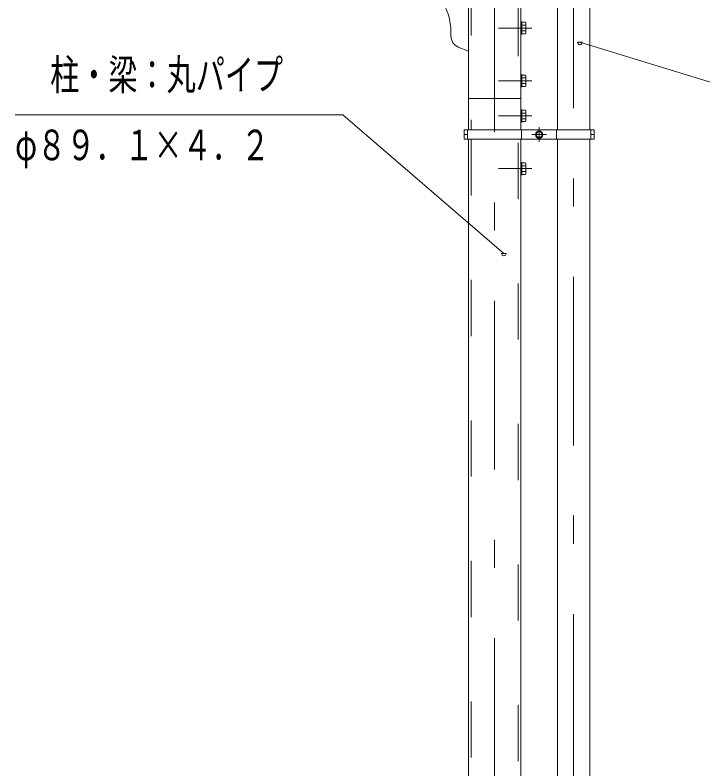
# Model space of a CAD drawing. Units: millimetres, scale not verified. Extents: x -25339 to 25345, y -10500 to 10500.
# Drawn here: x 18086 to 21024, y 3382 to 6600 of the extents above; entities that cross this region are included whole.
import ezdxf
from ezdxf.enums import TextEntityAlignment as Align

# ---------------------------------------------------------------- set-up
doc = ezdxf.new("R2010")
doc.units = ezdxf.units.MM
doc.header["$LTSCALE"] = 60
doc.linetypes.add('USER2', pattern=[10, 4, -6])
doc.linetypes.add('USER3', pattern=[24, 12, -5, 2, -5])
for name, color, linetype, lineweight in [('0-6_2-02BOLD', 7, 'Continuous', 18), ('0-7_2-12HIDDEN', 3, 'USER2', 18), ('0-8_2-22CENTER', 3, 'USER3', 18), ('0-A_2-52DIM', 3, 'Continuous', 18)]:
    doc.layers.add(name, color=color, linetype=linetype, lineweight=lineweight)
doc.styles.add('ＭＳ ゴシック', font='')
doc.styles.get('ＭＳ ゴシック').set_extended_font_data('MS Gothic')

msp = doc.modelspace()

# ---------------------------------------------------------------- linework, layer by layer
at = {"layer": '0-6_2-02BOLD'}
for p, q in [((20402.8, 6839.93), (20402.8, 6109.93)), ((20540.29, 6839.93), (20540.29, 6109.93)), ((20022.67, 6746.38), (20022.67, 6109.93)), ((20245.42, 6649.48), (20245.42, 6109.93)), ((20250.42, 6571.18), (20245.42, 6571.18)), ((20250.42, 6571.18), (20250.42, 6518.68)), ((20265.66, 6569.47), (20250.42, 6569.47)), ((20267.92, 6565.55), (20265.66, 6569.47)), ((20265.66, 6557.2), (20250.42, 6557.2)), ((19947.67, 6527.21), (19947.67, 6510.41)), ((20250.42, 6518.68), (20245.42, 6518.68)), ((20265.66, 6532.66), (20250.42, 6532.66)), ((19978.93, 6464.06), (20022.67, 6446.38)), ((20250.42, 6346.18), (20245.42, 6346.18)), ((20265.66, 6344.47), (20250.42, 6344.47)), ((20267.92, 6340.56), (20265.66, 6344.47)), ((20265.66, 6332.2), (20250.42, 6332.2)), ((20267.92, 6340.56), (20267.92, 6299.3)), ((20265.66, 6307.66), (20250.42, 6307.66)), ((20265.66, 6295.39), (20250.42, 6295.39)), ((20267.92, 6299.3), (20265.66, 6295.39)), ((20022.67, 6244.93), (20245.42, 6244.93)), ((20265.66, 6194.47), (20250.42, 6194.47)), ((20265.66, 6182.2), (20250.42, 6182.2)), ((20267.92, 6190.55), (20265.66, 6194.47)), ((20267.92, 6149.3), (20267.92, 6190.55)), ((20265.66, 6157.66), (20250.42, 6157.66)), ((20250.42, 6143.68), (20245.42, 6143.68)), ((20003.42, 6109.93), (20003.42, 6069.93)), ((20003.42, 6089.93), (20018.67, 6089.93)), ((20018.67, 6109.93), (20018.67, 6069.93)), ((20249.42, 6109.93), (20249.42, 6069.93)), ((20311.61, 6097.15), (20324.11, 6104.36)), ((20324.11, 6104.36), (20336.61, 6097.15)), ((20336.61, 6097.15), (20336.61, 6082.71)), ((20398.79, 6109.93), (20398.79, 6069.93)), ((20544.29, 6109.93), (20544.29, 6069.93)), ((20544.29, 6089.93), (20559.54, 6089.93)), ((20003.42, 6069.93), (20559.54, 6069.93)), ((20022.67, 6069.93), (20022.67, 1614.93)), ((20245.42, 1614.93), (20245.42, 6069.93)), ((20402.8, 6069.93), (20402.8, 1614.93)), ((20540.29, 6069.93), (20540.29, 1614.93)), ((20250.42, 5971.18), (20245.42, 5971.18)), ((20250.42, 5918.68), (20250.42, 5971.18)), ((20265.66, 5969.47), (20250.42, 5969.47)), ((20265.66, 5957.2), (20250.42, 5957.2)), ((20265.66, 5932.66), (20250.42, 5932.66)), ((20267.92, 5924.3), (20265.66, 5920.39)), ((20250.42, 5918.68), (20245.42, 5918.68)), ((20265.66, 5920.39), (20250.42, 5920.39))]:
    msp.add_line(p, q, dxfattribs=at)
for points in [[(20267.92, 6565.55), (20267.92, 6524.3), (20265.66, 6520.39), (20250.42, 6520.39)], [(20250.42, 6346.18), (20250.42, 6293.68), (20245.42, 6293.68)], [(20250.42, 6143.68), (20250.42, 6196.18), (20245.42, 6196.18)], [(20267.92, 6149.3), (20265.66, 6145.39), (20250.42, 6145.39)], [(20003.42, 6109.93), (20559.54, 6109.93), (20559.54, 6069.93)], [(20311.61, 6097.15), (20311.61, 6082.71), (20324.11, 6075.5), (20336.61, 6082.71)], [(20267.92, 5924.3), (20267.92, 5965.56), (20265.66, 5969.47)]]:
    msp.add_lwpolyline(points, dxfattribs=at)
for radius in [15.62, 12.25]:
    msp.add_circle((20324.11, 6089.93), radius, dxfattribs=at)
for centre, radius, start, end in [((19697.67, 6527.21), 250, 0, 67.98738), ((20258.46, 6563.33), 9.46, 319.57169, 0), ((20233.47, 6544.93), 34.45, 339.1357, 20.8643), ((19997.67, 6510.41), 50, 180, 247.98738), ((20258.46, 6526.52), 9.46, 0, 40.43115), ((20258.46, 6338.34), 9.46, 319.57169, 0), ((20233.47, 6319.93), 34.45, 339.1357, 20.8643), ((20258.46, 6301.53), 9.46, 0, 40.43115), ((20258.46, 6188.33), 9.46, 319.56883, 0), ((20233.47, 6169.93), 34.45, 339.13568, 20.86429), ((20258.46, 6151.52), 9.46, 0, 40.4283), ((20258.46, 5963.33), 9.46, 319.56883, 0), ((20233.47, 5944.93), 34.45, 339.13568, 20.86429), ((20258.46, 5926.53), 9.46, 0, 40.4283)]:
    msp.add_arc(centre, radius, start, end, dxfattribs=at)
at = {"layer": '0-7_2-12HIDDEN'}
for p, q in [((20033.16, 6753.33), (20033.16, 6109.93)), ((20234.91, 6665.66), (20234.91, 6109.93)), ((20033.17, 6069.93), (20033.17, 1614.93)), ((20234.92, 1614.93), (20234.92, 6069.93))]:
    msp.add_line(p, q, dxfattribs=at)
at = {"layer": '0-8_2-22CENTER'}
for p, q in [((20471.54, 6922.98), (20471.54, 1379.52)), ((20134.04, 6819.93), (20134.04, -1305.07)), ((20292.92, 6544.93), (20150.42, 6544.93)), ((20292.92, 6319.93), (20150.42, 6319.93)), ((20292.92, 6169.93), (20150.42, 6169.93)), ((20324.11, 6121.18), (20324.11, 6058.68)), ((20292.86, 6089.93), (20355.36, 6089.93)), ((20292.92, 5944.93), (20150.42, 5944.93))]:
    msp.add_line(p, q, dxfattribs=at)
at = {"layer": '0-A_2-52DIM'}
for p, q in [((20507.92, 6484.1), (20487.92, 6484.1)), ((22234.05, 5955.51), (20497.92, 6484.1)), ((18085.9, 6174), (19485.9, 6174)), ((19485.9, 6174), (20173.33, 5582.69)), ((20183.33, 5582.69), (20163.33, 5582.69))]:
    msp.add_line(p, q, dxfattribs=at)
for centre in [(20497.92, 6484.1), (20173.33, 5582.69)]:
    msp.add_arc(centre, 10, 180, 0, dxfattribs=at)

# ---------------------------------------------------------------- texts
at = {"layer": '0-A_2-52DIM', "color": 7, "style": 'ＭＳ ゴシック', "width": 0.7}
for s, p in [('柱・梁：丸パイプ', (18235.9, 6241.77)), ('φ８９．１×４．２', (18085.9, 5941.77))]:
    msp.add_text(s, height=130.2, dxfattribs=at).set_placement(p, align=Align.BOTTOM_LEFT)

doc.saveas('drawing.dxf')
